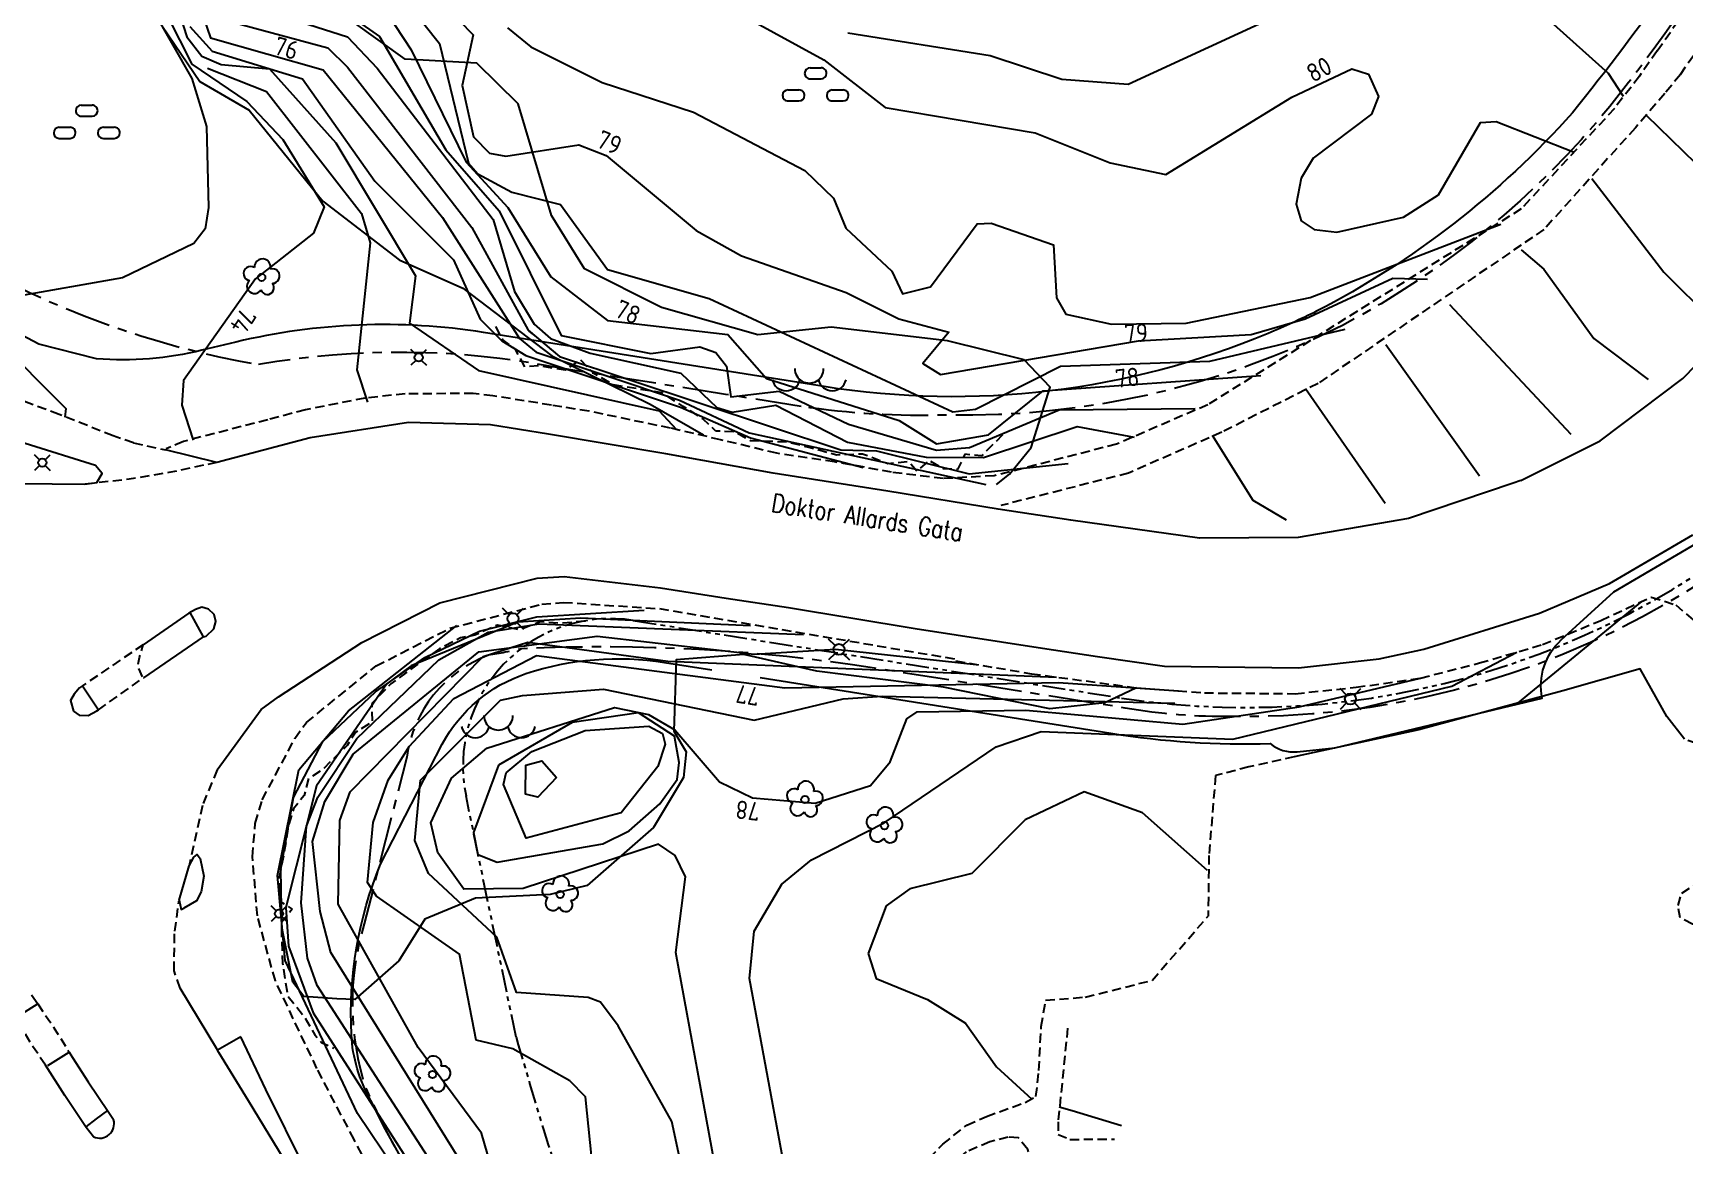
# Model space of a CAD drawing. Header units: metres. Extents: x 148035 to 148980, y 6395313 to 6395676.
# Drawn here: x 148208.5 to 148298.3, y 6395442.7 to 6395503.1 of the extents above; entities that cross this region are included whole.
import ezdxf
from ezdxf.enums import TextEntityAlignment as Align

# ---------------------------------------------------------------- set-up
doc = ezdxf.new("R2010")
doc.units = ezdxf.units.M
for name, pattern in [('CENTERX2', [4, 2.5, -0.5, 0.5, -0.5]), ('DASHED', [0.75, 0.5, -0.25]), ('PHANTOM', [2.5, 1.25, -0.25, 0.25, -0.25, 0.25, -0.25])]:
    doc.linetypes.add(name, pattern=pattern)
for name, color, linetype in [('M-BEF-BELYSNINGSSTOLPE', 4, 'Continuous'), ('M-BEF-BERGLINJE', 4, 'DASHED'), ('M-BEF-MARKLINJE', 4, 'Continuous'), ('M-BEF-NIVÅKURVA-PRIMÄR-0.5M', 250, 'Continuous'), ('M-BEF-NIVÅKURVA-PRIMÄR-1.0M', 250, 'Continuous'), ('M-BEF-STOLPAR-INMÄTT', 4, 'Continuous'), ('M-BEF-TRÄD', 4, 'Continuous'), ('M-BEF-VÄGKANT', 13, 'DASHED'), ('M-BEF-VÄGKANTSTÖD', 13, 'Continuous'), ('M-GATUNAMN', 3, 'Continuous'), ('M-GR-ANVÄNDNINGSGRÄNS', 4, 'CENTERX2'), ('M-GR-ARBETSOMRÅDESGRÄNS', 7, 'ARBETSOMR_GR'), ('M-GR-FASTIGHETSGRÄNS', 3, 'PHANTOM')]:
    doc.layers.add(name, color=color, linetype=linetype)
doc.styles.add('ISO', font='iso.shx', dxfattribs={"height": 2.5})
doc.styles.add('SIMPLEX8', font='simplex.shx', dxfattribs={"width": 0.8})
doc.linetypes.add('ARBETSOMR_GR', pattern='A,0.5,-0.2,["+",Standard,S=0.1,R=0,X=-0.1,Y=-0.05],-0.2', length=0.9)

# ---------------------------------------------------------------- blocks, each defined once
blk = doc.blocks.new('PRI_M_BERG')
for centre, radius, start, end in [((-1.252, 0.43), 0.765, 192.29023, 347.70977), ((0, 0.867), 0.784, 179.99999, 0.00001), ((1.252, 0.43), 0.765, 192.29023, 347.70977)]:
    blk.add_arc(centre, radius, start, end)
blk = doc.blocks.new('PRI_M_LÖVSKOG')
for p, q in [((-0.295, 1.2), (0.295, 1.2)), ((-0.295, 0.6), (0.295, 0.6)), ((-1.495, 0), (-0.905, 0)), ((-1.495, -0.6), (-0.905, -0.6)), ((0.905, 0), (1.495, 0)), ((0.905, -0.6), (1.495, -0.6))]:
    blk.add_line(p, q)
for centre, start, end in [((-0.295, 0.9), 90.00001, 179.99999), ((-0.295, 0.9), 179.99999, 270.00003), ((0.295, 0.9), 0, 90.00001), ((0.295, 0.9), 270.00003, 0.00001), ((-1.495, -0.3), 90.00001, 179.99999), ((-1.495, -0.3), 179.99999, 270.00003), ((-0.905, -0.3), 0, 90.00001), ((-0.905, -0.3), 270.00003, 0.00001), ((0.905, -0.3), 90.00001, 179.99999), ((0.905, -0.3), 179.99999, 270.00003), ((1.495, -0.3), 0, 90.00001), ((1.495, -0.3), 270.00003, 0.00001)]:
    blk.add_arc(centre, 0.3, start, end)
blk = doc.blocks.new('PRI_M_LÖVTRÄD')
blk.add_circle((0, 0), 0.2)
for centre, radius, start, end in [((0.047722, 0.56156), 0.443002, 345.022908, 184.096476), ((-0.601762, 0.206006), 0.384732, 57.341651, 261.23001), ((0.585988, 0.07036), 0.392534, 269.444378, 106.321877), ((-0.395828, -0.476108), 0.401424, 131.233971, 330.911027), ((0.306072, -0.564084), 0.367104, 196.976003, 41.224955)]:
    blk.add_arc(centre, radius, start, end)
blk = doc.blocks.new('BEF_BEL_STOLPE')
for points in [[(-0.212, 0.212, 0), (-0.566, 0.566, 0)], [(0.212, 0.212, 0), (0.566, 0.566, 0)], [(-0.212, -0.212, 0), (-0.566, -0.566, 0)], [(0.212, -0.212, 0), (0.566, -0.566, 0)]]:
    blk.add_polyline3d(points)
blk.add_circle((0, 0), 0.3)
blk = doc.blocks.new('PRI_L_BELYS')
for points in [[(-0.212, 0.212, 0), (-0.566, 0.566, 0)], [(0.212, 0.212, 0), (0.566, 0.566, 0)], [(-0.212, -0.212, 0), (-0.566, -0.566, 0)], [(0.212, -0.212, 0), (0.566, -0.566, 0)]]:
    blk.add_polyline3d(points)
blk.add_circle((0, 0), 0.3)
blk = doc.blocks.new('BEF_BEL_STOLPE-flat-6')
at = {"layer": 'M-BEF-STOLPAR-INMÄTT'}
for points in [[(-0.159, 0.159, 0), (-0.424, 0.424, 0)], [(0.159, 0.159, 0), (0.424, 0.424, 0)], [(-0.159, -0.159, 0), (-0.424, -0.424, 0)], [(0.159, -0.159, 0), (0.424, -0.424, 0)]]:
    blk.add_polyline3d(points, dxfattribs=at)
blk.add_ellipse((0, 0), major_axis=(0.159, 0.159), ratio=1, start_param=5.497787, end_param=11.780972, dxfattribs=at)

msp = doc.modelspace()

# ---------------------------------------------------------------- linework, layer by layer
at = {"layer": 'M-BEF-BERGLINJE', "flags": 128}
for points in [[(148261.188, 6395481.292), (148260.041, 6395480.148), (148259.141, 6395480.244), (148258.742, 6395479.413), (148257.973, 6395479.456), (148257.197, 6395479.904), (148256.536, 6395479.322), (148256.096, 6395479.83), (148254.956, 6395479.725), (148253.586, 6395480.251), (148252.171, 6395480.197), (148250.741, 6395480.591), (148249.447, 6395480.907), (148247.491, 6395480.978), (148246.65, 6395481.46), (148245.611, 6395481.499), (148244.913, 6395482.153), (148243.841, 6395482.836), (148242.687, 6395483.573), (148240.039, 6395484.011), (148238.966, 6395484.64), (148238.24, 6395485.384), (148237.418, 6395484.804), (148235.996, 6395485.038), (148235.232, 6395484.997), (148234.7, 6395485.974), (148234.03, 6395486.458), (148233.571, 6395487.342)], [(148235.458, 6395486.928), (148236.69, 6395485.91)], [(148238.525, 6395471.184), (148237.252, 6395471.064), (148236.078, 6395471.136), (148234.95, 6395470.713), (148233.74, 6395470.961), (148232.522, 6395470.416), (148231.733, 6395470.265), (148230.622, 6395469.694), (148229.458, 6395468.872), (148227.96, 6395467.771), (148226.921, 6395466.71), (148226.938, 6395465.699), (148226.049, 6395465.154), (148225.578, 6395464.425), (148224.214, 6395463.087), (148223.476, 6395462.628), (148223.244, 6395461.718), (148222.664, 6395460.994), (148222.382, 6395460.012), (148222.125, 6395458.454), (148221.895, 6395457.28), (148221.922, 6395455.979), (148222.597, 6395455.543), (148222.013, 6395454.817), (148222.025, 6395453.908), (148222.075, 6395452.614), (148222.342, 6395450.85), (148223.244, 6395449.709), (148223.827, 6395448.714), (148224.194, 6395448.299), (148224.859, 6395447.997)]]:
    msp.add_lwpolyline(points, dxfattribs=at)
at = {"layer": 'M-BEF-MARKLINJE', "lineweight": -3, "flags": 128}
for points in [[(148214.855, 6395504.487), (148217.581, 6395500.479), (148220.256, 6395498.928), (148224.255, 6395493.986), (148228.4, 6395490.791), (148231.868, 6395489.257), (148236.703, 6395485.585), (148242.034, 6395482.969), (148244.932, 6395481.289)], [(148260.864, 6395478.605), (148261.567, 6395479.158), (148262.735, 6395480.606), (148263.777, 6395483.878), (148262.353, 6395485.376), (148258.203, 6395486.407), (148251.876, 6395487.146), (148247.89, 6395486.734), (148242.653, 6395488.207), (148238.48, 6395490.303), (148236.689, 6395493.199), (148234.876, 6395499.274), (148232.623, 6395501.474), (148228.733, 6395501.701), (148225.93, 6395503.701)], [(148268.464, 6395467.563), (148266.738, 6395466.745), (148263.749, 6395466.413), (148257.984, 6395467.593), (148251.101, 6395468.464), (148247.132, 6395469.369), (148243.461, 6395469.085), (148243.322, 6395465.202), (148244.007, 6395464.084), (148243.845, 6395462.692), (148242.22, 6395459.97), (148238.613, 6395456.815), (148236.611, 6395456.334), (148232.559, 6395456.127), (148229.804, 6395455.003), (148228.382, 6395452.727), (148225.993, 6395450.634), (148225.012, 6395450.66), (148223.219, 6395450.798), (148222.623, 6395451.574), (148222.031, 6395454.556), (148221.986, 6395457.71), (148222.662, 6395461.609), (148224.265, 6395464.647), (148227.115, 6395467.341), (148229.799, 6395469.207), (148232.765, 6395470.639), (148235.887, 6395471.417), (148241.723, 6395471.772)]]:
    msp.add_lwpolyline(points, dxfattribs=at)
at = {"layer": 'M-BEF-NIVÅKURVA-PRIMÄR-0.5M', "lineweight": -3}
for points in [[(148185.72, 6395543.465), (148188.548, 6395541.308), (148190.35, 6395539.056), (148194.008, 6395530.612), (148195.786, 6395527.69), (148200.996, 6395521.3), (148205.601, 6395516.845), (148210.022, 6395509.906), (148215.003, 6395504.39), (148217.145, 6395500.654), (148217.941, 6395498.042), (148218.049, 6395493.648), (148217.86, 6395492.486), (148217.247, 6395491.687), (148213.371, 6395489.827), (148207.427, 6395488.777), (148206.896, 6395488.102), (148206.48, 6395486.546), (148210.303, 6395482.727), (148210.241, 6395482.263)], [(148197.219, 6395541.556), (148199.671, 6395539.605), (148202.285, 6395535.998), (148204.41, 6395531.075), (148213.226, 6395523.674), (148219.495, 6395513.089), (148223.625, 6395508.427), (148223.89, 6395506.607), (148224.696, 6395504.782), (148227.335, 6395502.936), (148230.934, 6395496.768), (148233.845, 6395493.454), (148237.202, 6395486.698), (148242.072, 6395485.718), (148244.732, 6395486.081), (148245.612, 6395485.76), (148246.189, 6395485.027), (148246.424, 6395483.353), (148249.059, 6395483.661), (148252.809, 6395481.867), (148257.602, 6395480.459), (148259.398, 6395480.6), (148264.258, 6395482.647), (148271.642, 6395482.721)], [(148226.639, 6395507.547), (148230.605, 6395502.544), (148232.181, 6395496.052), (148232.672, 6395495.478), (148234.528, 6395494.471), (148237.173, 6395493.804), (148239.724, 6395490.269), (148245.242, 6395488.696), (148258.49, 6395482.545), (148259.712, 6395482.689), (148264.332, 6395485.02), (148272.443, 6395485.292), (148279.797, 6395487.029)], [(148289.387, 6395505.171), (148294.079, 6395500.929), (148294.897, 6395499.682)], [(148217.032, 6395503.479), (148218.245, 6395502.134), (148223.147, 6395500.636), (148227.086, 6395495.065), (148231.356, 6395490.8), (148232.812, 6395487.576), (148233.981, 6395486.395), (148235.29, 6395485.607), (148243.686, 6395482.802), (148247.486, 6395481.141), (148253.62, 6395479.521)], [(148218.953, 6395503.823), (148224.534, 6395502.32), (148225.604, 6395501.27), (148232.357, 6395492.557), (148235.41, 6395486.976), (148237.109, 6395485.545), (148252.395, 6395480.489), (148254.335, 6395480.43), (148259.374, 6395479.186), (148264.747, 6395479.746)], [(148234.293, 6395503.391), (148235.554, 6395502.361), (148239.442, 6395500.428), (148244.396, 6395498.813), (148250.443, 6395495.658), (148251.998, 6395494.15), (148252.665, 6395492.526), (148255.173, 6395490.177), (148255.756, 6395488.953), (148257.272, 6395489.325), (148259.798, 6395492.753), (148260.566, 6395492.791), (148263.952, 6395491.619), (148264.113, 6395488.727), (148264.63, 6395487.845), (148267.099, 6395487.303), (148271.154, 6395487.353), (148277.892, 6395488.762), (148288.264, 6395492.735)], [(148252.785, 6395503.127), (148260.51, 6395501.902), (148264.404, 6395500.614), (148268.012, 6395500.346), (148275.365, 6395503.729)], [(148217.99, 6395501.216), (148221.207, 6395499.943), (148226.364, 6395493.318), (148226.839, 6395491.725), (148226.104, 6395484.83), (148226.692, 6395483.067)], [(148296.153, 6395498.647), (148300.163, 6395494.739), (148302.508, 6395490.942)], [(148289.367, 6395491.349), (148290.584, 6395490.291), (148293.315, 6395486.521), (148296.255, 6395484.307)], [(148282.014, 6395486.198), (148287.095, 6395479.073)], [(148272.576, 6395481.275), (148274.789, 6395477.752), (148276.599, 6395476.678)], [(148263.99, 6395391.053), (148248.112, 6395411.108), (148240.508, 6395422.698), (148238.003, 6395425.919), (148235.763, 6395427.982), (148230.229, 6395438.364), (148226.143, 6395444.449), (148222.218, 6395452.748), (148221.803, 6395457.365), (148222.957, 6395463.106), (148225.657, 6395466.308), (148231.532, 6395470.948)], [(148271.909, 6395405.635), (148262.25, 6395401.572), (148258.946, 6395402.168), (148253.838, 6395406.059), (148239.761, 6395426.34), (148234.077, 6395432.92), (148232.217, 6395438.604), (148223.95, 6395451.384), (148223.432, 6395452.873), (148223.09, 6395455.885), (148223.379, 6395460.038), (148223.983, 6395461.62), (148226.104, 6395464.805), (148230.554, 6395469.075), (148233.238, 6395470.586), (148236, 6395471.026), (148250.381, 6395470.46)], [(148271.575, 6395412.068), (148262.226, 6395413.068), (148256.926, 6395414.995), (148251.807, 6395415.912), (148250.704, 6395416.628), (148243.603, 6395424.038), (148239.577, 6395429.505), (148235.638, 6395433.885), (148232.872, 6395443.379), (148229.443, 6395448.026), (148225.098, 6395455.814), (148225.182, 6395460.358), (148225.746, 6395461.904), (148232.968, 6395469.258), (148235.398, 6395470.035), (148243, 6395469.01), (148264.112, 6395468.144)], [(148273.695, 6395464.764), (148285.598, 6395467.64), (148289.123, 6395469.499)], [(148244.948, 6395435.992), (148243.227, 6395444.009), (148240.31, 6395449.211), (148239.344, 6395450.484), (148238.678, 6395450.743), (148234.774, 6395451.008), (148233.705, 6395454.009), (148230, 6395457.477), (148229.258, 6395459.263), (148229.569, 6395462.547), (148233.903, 6395466.879), (148235.098, 6395467.134), (148239.509, 6395467.478), (148247.696, 6395465.796), (148252.534, 6395466.964), (148254.649, 6395467.108), (148270.546, 6395466.722)], [(148263.602, 6395420.1), (148260.683, 6395421.296), (148259.515, 6395422.36), (148258.42, 6395424.388), (148257.42, 6395428.604), (148256.211, 6395430.562), (148253.155, 6395432.862), (148250.103, 6395437.404), (148247.434, 6395451.772), (148247.699, 6395454.345), (148249.192, 6395456.887), (148250.798, 6395458.219), (148254.761, 6395460.228), (148260.842, 6395464.351), (148263.288, 6395465.186), (148273.695, 6395464.764)]]:
    msp.add_lwpolyline(points, dxfattribs=at)
for points in [[(148233.798, 6395463.362), (148232.441, 6395459.707), (148232.688, 6395458.507), (148233.734, 6395458.089), (148239.467, 6395459.088), (148240.905, 6395459.786), (148242.568, 6395461.254), (148243.516, 6395462.576), (148243.614, 6395463.496), (148243.363, 6395464.929), (148241.403, 6395466.198), (148237.812, 6395465.67)], [(148236.953, 6395462.686), (148235.934, 6395461.618), (148235.267, 6395461.774), (148235.283, 6395463.362), (148236.159, 6395463.593)]]:
    msp.add_lwpolyline(points, close=True, dxfattribs=at)
at = {"layer": 'M-BEF-NIVÅKURVA-PRIMÄR-1.0M', "lineweight": -3}
for points in [[(148225.618, 6395507.458), (148229.065, 6395502.212), (148232.049, 6395496.107), (148234.303, 6395493.648), (148236.655, 6395489.882), (148239.731, 6395487.505), (148246.253, 6395486.747), (148248.357, 6395484.352), (148255.562, 6395482.066), (148257.602, 6395480.803), (148260.421, 6395481.295), (148263.398, 6395483.681), (148275.219, 6395484.522)], [(148227.819, 6395507.74), (148232.424, 6395503.019), (148231.824, 6395500.268), (148232.441, 6395497.471), (148233.313, 6395496.588), (148234.203, 6395496.421), (148238.167, 6395497.049), (148239.65, 6395496.472), (148244.535, 6395492.386), (148247.006, 6395491.013), (148252.682, 6395489.018), (148255.559, 6395487.589), (148258.262, 6395486.865), (148256.862, 6395485.175), (148257.807, 6395484.564), (148268.575, 6395486.398), (148274.687, 6395486.739), (148277.634, 6395487.603), (148282.382, 6395489.812), (148284.276, 6395489.753)], [(148214.443, 6395506.772), (148217.149, 6395501.423), (148220.131, 6395499.393), (148222.084, 6395497.329), (148224.327, 6395493.683), (148223.762, 6395492.239), (148220.596, 6395489.759), (148216.685, 6395484.254), (148216.598, 6395482.914), (148217.215, 6395481.006)], [(148216.357, 6395504.491), (148216.877, 6395502.907), (148217.688, 6395501.851), (148218.737, 6395501.415), (148221.354, 6395501.178), (148224.968, 6395497.154), (148229.293, 6395489.939), (148228.977, 6395487.366), (148232.721, 6395484.782), (148242.534, 6395482.599), (148243.446, 6395481.61)], [(148217.482, 6395504.785), (148218.152, 6395502.861), (148224.283, 6395501.125), (148230.756, 6395493.091), (148234.941, 6395486.532), (148235.85, 6395485.784), (148243.628, 6395483.175), (148247.412, 6395481.401), (148260.278, 6395478.598)], [(148220.545, 6395504.526), (148225.601, 6395502.913), (148227.219, 6395501.202), (148233.51, 6395492.981), (148234.664, 6395489.073), (148235.744, 6395487.308), (148236.635, 6395486.53), (148238.792, 6395485.724), (148243.704, 6395484.65), (148245.667, 6395482.789), (148246.5, 6395482.524), (148248.874, 6395482.909), (148252.756, 6395480.906), (148257.031, 6395480.081), (148260.146, 6395480.073), (148265.241, 6395481.748), (148268.342, 6395481.168)], [(148247.396, 6395503.888), (148251.472, 6395501.658), (148254.815, 6395499.069), (148262.963, 6395497.705), (148267.04, 6395496.059), (148270.048, 6395495.435), (148276.908, 6395499.632), (148280.166, 6395501.179), (148281.069, 6395500.886), (148281.606, 6395499.663), (148281.223, 6395498.708), (148278.062, 6395496.312), (148277.412, 6395495.236), (148277.135, 6395493.822), (148277.403, 6395492.913), (148278.115, 6395492.454), (148279.348, 6395492.294), (148282.967, 6395493.121), (148284.863, 6395494.338), (148287.154, 6395498.264), (148288.004, 6395498.307), (148292.236, 6395496.653)], [(148293.195, 6395495.209), (148297.116, 6395490.138), (148299.729, 6395487.523)], [(148285.472, 6395488.373), (148292.059, 6395481.328)], [(148277.645, 6395483.806), (148281.977, 6395477.584)], [(148295.89, 6395472.237), (148289.162, 6395466.73)], [(148247.496, 6395470.931), (148238.274, 6395471.34), (148234.847, 6395471.127), (148229.054, 6395468.751), (148227.74, 6395467.782), (148223.908, 6395462.238), (148222.258, 6395455.624), (148222.389, 6395453.533), (148223.728, 6395449.909), (148231.769, 6395437.374), (148234.786, 6395430.745), (148240.194, 6395423.938), (148250.153, 6395409.416), (148257.447, 6395399.998), (148260.349, 6395397.417), (148262.963, 6395396.496), (148264.811, 6395397.744), (148268.502, 6395401.55), (148269.425, 6395401.861), (148284.322, 6395401.432), (148295.084, 6395403.215), (148297.997, 6395402.094), (148300.909, 6395399.864)], [(148274.95, 6395409.783), (148264.025, 6395407.931), (148259.765, 6395407.821), (148257.008, 6395408.24), (148254.641, 6395409.121), (148252.883, 6395410.374), (148250.215, 6395412.886), (148247.613, 6395416.269), (148241.495, 6395425.599), (148234.882, 6395432.919), (148232.19, 6395441.12), (148224.696, 6395453.188), (148224.114, 6395455.42), (148223.707, 6395459.221), (148224.367, 6395461.376), (148225.914, 6395463.948), (148232.726, 6395469.504), (148239.159, 6395470.357), (148247.692, 6395469.39), (148252.112, 6395469.651), (148259.745, 6395468.832)], [(148238.938, 6395441.267), (148238.531, 6395445.34), (148237.678, 6395446.219), (148234.585, 6395447.962), (148232.585, 6395448.427), (148231.689, 6395453.089), (148227.178, 6395456.245), (148226.68, 6395456.99), (148226.996, 6395460.24), (148227.801, 6395462.541), (148228.944, 6395464.375), (148231.376, 6395466.97), (148235.866, 6395469.309), (148249.361, 6395467.563), (148264.217, 6395467.846), (148270.75, 6395467.389)], [(148277.305, 6395466.522), (148283.898, 6395468.088)], [(148245.708, 6395440.871), (148243.44, 6395453.18), (148243.966, 6395457.301), (148243.393, 6395458.446), (148242.49, 6395459.07), (148235.142, 6395456.668), (148231.922, 6395456.626), (148230.51, 6395458.593), (148230.127, 6395460.219), (148231.255, 6395462.659), (148233.162, 6395464.288), (148240.103, 6395466.489), (148241.946, 6395466.106), (148243.378, 6395465.273), (148245.8, 6395462.455), (148247.595, 6395461.59), (148251.012, 6395461.289), (148254.016, 6395462.25), (148255.082, 6395463.532), (148255.988, 6395465.875), (148256.546, 6395466.256), (148262.447, 6395466.344), (148270.972, 6395465.582), (148277.305, 6395466.522)], [(148272.319, 6395457.629), (148268.795, 6395460.762), (148265.62, 6395461.904), (148262.416, 6395460.393), (148259.509, 6395457.467), (148256.148, 6395456.633), (148254.856, 6395455.718), (148253.879, 6395453.124)], [(148253.879, 6395453.124), (148254.316, 6395451.779), (148257.102, 6395450.634), (148259.17, 6395449.343), (148260.859, 6395446.967), (148262.783, 6395445.226)], [(148264.259, 6395444.799), (148264.959, 6395444.613), (148267.642, 6395443.785)]]:
    msp.add_lwpolyline(points, dxfattribs=at)
msp.add_lwpolyline([(148240.47, 6395460.77), (148235.306, 6395459.395), (148234.078, 6395462.306), (148234.217, 6395462.935), (148235.622, 6395464.108), (148238.504, 6395465.247), (148241.969, 6395465.474), (148242.705, 6395465.082), (148242.864, 6395464.489), (148242.466, 6395463.29)], close=True, dxfattribs=at)
at = {"layer": 'M-BEF-VÄGKANT', "lineweight": -3}
for points in [[(148296.754, 6395502.142), (148300.856, 6395508.081), (148304.539, 6395514.864), (148307.331, 6395521.008), (148310.063, 6395526.72), (148310.52, 6395528.326), (148310.852, 6395530.778), (148311.82, 6395537.349), (148313.89, 6395544.38), (148317.159, 6395552.161), (148321.289, 6395558.803), (148324.145, 6395562.476), (148329.465, 6395567.873), (148334.448, 6395571.913), (148336.603, 6395574.492)], [(148298.013, 6395500.871), (148302.334, 6395507.217), (148306.11, 6395513.956), (148309.023, 6395520.157), (148311.731, 6395526.102)], [(148296.754, 6395502.142), (148295.789, 6395500.778), (148294.426, 6395499.015), (148289.367, 6395493.567), (148272.338, 6395482.933), (148267.378, 6395480.791), (148260.735, 6395479.07), (148257.96, 6395478.919), (148255.159, 6395479.264)], [(148298.013, 6395500.871), (148297.171, 6395499.836), (148295.563, 6395497.967), (148290.597, 6395492.442), (148278.328, 6395484.089), (148273.096, 6395481.437), (148268.034, 6395479.22), (148261.101, 6395477.458)], [(148213.97, 6395480.861), (148212.867, 6395481.242), (148209.937, 6395482.403), (148206.93, 6395483.519), (148204.984, 6395484.597), (148203.195, 6395486.412), (148200.593, 6395489.336), (148198.26, 6395493.057), (148195.717, 6395496.491), (148192.632, 6395500.27)], [(148255.159, 6395479.264), (148252.059, 6395479.829), (148248.918, 6395480.298), (148245.868, 6395481.028), (148243.154, 6395481.66), (148238.722, 6395482.577), (148236.676, 6395482.909), (148233.503, 6395483.411), (148232.435, 6395483.54), (148228.736, 6395483.524), (148226.538, 6395483.291), (148223.315, 6395482.657), (148221.272, 6395482.113), (148216.689, 6395480.938), (148215.757, 6395480.544)], [(148213.97, 6395480.861), (148215.709, 6395480.481)], [(148237.744, 6395422.407), (148234.078, 6395428.754), (148230.877, 6395434.211), (148227.766, 6395439.575), (148225.957, 6395443.027), (148223.941, 6395446.877), (148221.68, 6395451.651), (148220.703, 6395455.176), (148220.439, 6395458.385), (148220.589, 6395460.192), (148220.967, 6395461.478), (148222.747, 6395464.806), (148223.366, 6395465.676), (148227.152, 6395468.744), (148231.167, 6395470.795), (148236.153, 6395472.097), (148237.323, 6395472.197), (148242.547, 6395471.857), (148258.654, 6395469.116)], [(148258.638, 6395469.018), (148262.753, 6395468.326), (148268.464, 6395467.563), (148272.148, 6395467.283), (148277.085, 6395467.24), (148280.393, 6395467.586), (148283.898, 6395468.088), (148287.093, 6395468.906), (148290.517, 6395469.906), (148293.691, 6395471.219), (148296.426, 6395472.486)], [(148296.426, 6395472.486), (148297.754, 6395472.062), (148299.427, 6395470.61), (148300.383, 6395468.979), (148300.952, 6395466.708), (148300.797, 6395465.475), (148299.871, 6395464.521), (148298.888, 6395464.536), (148298.237, 6395464.763)], [(148218.527, 6395463.113), (148217.715, 6395461.172), (148216.991, 6395457.886)], [(148277.036, 6395463.81), (148274.564, 6395463.267), (148272.752, 6395462.788), (148272.401, 6395458.458), (148272.353, 6395455.159)], [(148216.51, 6395451.255), (148216.178, 6395452.193), (148216.213, 6395454.339), (148216.457, 6395456.029)], [(148263.282, 6395449.164), (148263.527, 6395450.592), (148265.68, 6395450.764), (148269.312, 6395451.673), (148272.353, 6395455.159)], [(148256.682, 6395441.487), (148257.94, 6395442.775), (148259.239, 6395443.808), (148260.31, 6395444.281), (148262.423, 6395445.044), (148263.001, 6395445.364), (148263.163, 6395446.783), (148263.282, 6395449.164)], [(148264.721, 6395449.072), (148264.204, 6395443.994), (148264.2, 6395443.305), (148264.846, 6395443.034), (148267.264, 6395443.05)], [(148262.54, 6395439.021), (148262.69, 6395439.495), (148262.822, 6395440.535), (148262.842, 6395441.646), (148262.551, 6395442.491), (148262.048, 6395443.126), (148261.486, 6395443.157), (148260.5, 6395442.909), (148259.218, 6395442.353), (148258.173, 6395441.515), (148257.366, 6395440.464), (148256.923, 6395439.187), (148256.804, 6395437.908), (148256.908, 6395436.164), (148257.208, 6395434.334), (148257.874, 6395432.728), (148258.683, 6395431.276), (148259.774, 6395430.159), (148261.23, 6395428.97), (148261.903, 6395428.63), (148262.398, 6395429.246), (148262.56, 6395430.51), (148262.609, 6395434.743), (148262.393, 6395435)]]:
    msp.add_lwpolyline(points, dxfattribs=at)
at = {"layer": 'M-BEF-VÄGKANT', "lineweight": -3, "flags": 128}
for points in [[(148218.503, 6395479.798), (148215.901, 6395479.243), (148213.732, 6395478.887), (148211.326, 6395478.617)], [(148214.496, 6395469.896), (148211.21, 6395467.673)], [(148214.472, 6395468.156), (148214.201, 6395468.729), (148214.296, 6395469.196), (148214.496, 6395469.896)], [(148212.064, 6395466.361), (148214.531, 6395468.106)], [(148209.19, 6395447.071), (148208.419, 6395448.21), (148207.572, 6395449.632)], [(148208.77, 6395450.388), (148209.655, 6395449.102), (148210.484, 6395447.766)]]:
    msp.add_lwpolyline(points, dxfattribs=at)
at = {"layer": 'M-BEF-VÄGKANT', "lineweight": -3}
msp.add_lwpolyline([(148301.112, 6395457.729), (148303.604, 6395458.348), (148304.165, 6395458.219), (148305.399, 6395457.482), (148305.758, 6395456.242), (148305.627, 6395455.357), (148305.061, 6395454.558), (148304.159, 6395454.169), (148298.663, 6395454.718), (148298.004, 6395455.073), (148297.881, 6395455.734), (148298.082, 6395456.408), (148298.956, 6395456.966)], close=True, dxfattribs=at)
at = {"layer": 'M-BEF-VÄGKANTSTÖD', "lineweight": -3}
for p, q in [((148298.142, 6395484.364), (148301.731, 6395488.035)), ((148293.646, 6395480.97), (148298.142, 6395484.364)), ((148289.343, 6395478.814), (148293.646, 6395480.97)), ((148211.21, 6395467.673), (148212.064, 6395466.361))]:
    msp.add_line(p, q, dxfattribs=at)
for points in [[(148289.343, 6395478.814), (148288.919, 6395478.673), (148283.232, 6395476.751), (148277.244, 6395475.719), (148271.887, 6395475.693), (148264.9, 6395476.666), (148260.942, 6395477.266), (148254.962, 6395478.236), (148248.722, 6395479.207), (148242.888, 6395480.261), (148236.522, 6395481.325), (148233.367, 6395481.838), (148228.921, 6395481.958), (148223.571, 6395481.131), (148218.503, 6395479.798)], [(148207.788, 6395478.649), (148211.326, 6395478.617), (148211.974, 6395478.708), (148212.281, 6395479.202), (148211.914, 6395479.624), (148208.088, 6395480.831), (148207.579, 6395480.963), (148207.081, 6395480.937), (148206.692, 6395480.506), (148206.783, 6395480.097), (148207.083, 6395479.692), (148207.788, 6395478.649)], [(148218.503, 6395479.798), (148215.709, 6395480.481)], [(148218.527, 6395463.113), (148220.913, 6395466.372), (148221.845, 6395467.067), (148226.374, 6395470.012), (148230.609, 6395472.168), (148235.904, 6395473.512), (148237.363, 6395473.6), (148242.607, 6395472.98), (148246.169, 6395472.434)], [(148266.35, 6395469.264), (148269.984, 6395468.725), (148277.26, 6395468.639), (148281.641, 6395469.132), (148284.07, 6395469.648), (148290.352, 6395471.614), (148291.891, 6395472.263)], [(148214.531, 6395468.106), (148217.783, 6395470.332), (148217.919, 6395470.371), (148218.336, 6395470.766), (148218.448, 6395471.166), (148218.357, 6395471.539), (148218.045, 6395471.821), (148217.678, 6395471.931), (148217.341, 6395471.819), (148216.975, 6395471.613), (148214.496, 6395469.896)], [(148217.782, 6395470.332), (148217.045, 6395471.652)], [(148298.237, 6395464.763), (148297.279, 6395465.999), (148295.824, 6395468.598), (148291.616, 6395467.397), (148283.797, 6395465.272), (148277.036, 6395463.81)], [(148211.04, 6395467.557), (148210.76, 6395467.21), (148210.555, 6395466.866), (148210.713, 6395466.283)], [(148211.21, 6395467.673), (148211.04, 6395467.557)], [(148210.713, 6395466.283), (148211.017, 6395466.074), (148211.518, 6395466.056), (148211.979, 6395466.301)], [(148211.979, 6395466.301), (148212.064, 6395466.361)], [(148216.457, 6395456.029), (148216.991, 6395457.886), (148217.244, 6395458.363), (148217.426, 6395458.509), (148217.601, 6395458.287), (148217.802, 6395457.337), (148217.648, 6395456.473), (148217.398, 6395455.994), (148216.707, 6395455.593)], [(148216.457, 6395456.029), (148216.571, 6395455.518), (148216.707, 6395455.593)], [(148208.437, 6395450.891), (148208.77, 6395450.388), (148208.231, 6395450.052), (148207.572, 6395449.632), (148207.315, 6395449.959)], [(148222.728, 6395441.025), (148220.218, 6395445.132), (148218.614, 6395447.75), (148218.495, 6395447.952), (148216.51, 6395451.255)], [(148209.317, 6395447.057), (148210.484, 6395447.766)], [(148210.484, 6395447.766), (148210.665, 6395447.475), (148211.517, 6395446.165), (148212.594, 6395444.554), (148212.891, 6395444.108)], [(148219.803, 6395448.605), (148218.536, 6395447.883)], [(148224.783, 6395438.307), (148223.312, 6395441.393), (148221.169, 6395445.745), (148219.803, 6395448.605)], [(148211.808, 6395443.176), (148211.409, 6395443.675), (148210.248, 6395445.414), (148209.19, 6395447.071)], [(148212.556, 6395444.611), (148211.954, 6395444.151), (148211.383, 6395443.713)]]:
    msp.add_lwpolyline(points, dxfattribs=at)
at = {"layer": 'M-BEF-VÄGKANTSTÖD', "color": 1, "lineweight": -3}
for points in [[(148291.891, 6395472.263), (148294.163, 6395473.221), (148298.679, 6395475.859)], [(148246.169, 6395472.434), (148249.554, 6395471.915), (148256.439, 6395470.784), (148263.353, 6395469.708), (148266.35, 6395469.264)]]:
    msp.add_lwpolyline(points, dxfattribs=at)
at = {"layer": 'M-BEF-VÄGKANTSTÖD', "lineweight": -3}
msp.add_arc((148212.139, 6395443.887), 0.784, 245.06654, 16.42692, dxfattribs=at)
at = {"layer": 'M-GR-ANVÄNDNINGSGRÄNS', "lineweight": -3, "flags": 128}
for points in [[(148328.539, 6395546.301, 0.085136), (148324.151, 6395534.497), (148321.167, 6395507.33, -0.09153), (148315.699, 6395492.542, -0.071479), (148307.485, 6395480.228, -0.067868), (148297.338, 6395472.179, -0.138239), (148273.301, 6395466.002, -0.047881), (148267.489, 6395466.519), (148254.228, 6395468.625, 0.050658), (148235.075, 6395469.678, -0.015366), (148233.263, 6395469.325, 0.276362), (148228.817, 6395463.799), (148226.509, 6395454.741, 0.15439), (148226.61, 6395445.782, 0.048864), (148231.951, 6395436.493, 0.00049), (148248.191, 6395409.95), (148249.658, 6395407.415, 0.066303), (148286.803, 6395358.006), (148294.285, 6395349.932, 0.002855), (148295.272, 6395348.908)], [(148308.638, 6395533.317, -0.066955), (148306.92, 6395521.79, -0.061642), (148301.648, 6395509.997, -0.035934), (148294.172, 6395499.125, -0.099016), (148279.695, 6395487.258, -0.122705), (148258.168, 6395482.37, -0.045687), (148250.244, 6395482.84)], [(148191.135, 6395502.199, 0.176366), (148220.765, 6395485.112)], [(148250.244, 6395482.84), (148246.129, 6395483.493), (148236.879, 6395484.965, 0.09158), (148220.765, 6395485.112)]]:
    msp.add_lwpolyline(points, format="xyb", dxfattribs=at)
at = {"layer": 'M-GR-ARBETSOMRÅDESGRÄNS', "ltscale": 5, "flags": 128}
msp.add_lwpolyline([(148248.014, 6395468.117), (148267.069, 6395465.09, 0.046232), (148275.724, 6395464.526, 0.198884), (148277.191, 6395464.09), (148279.243, 6395464.303), (148290.498, 6395466.998, -0.261751), (148291.538, 6395470.163), (148294.387, 6395472.773), (148298.96, 6395475.444), (148303.01, 6395478.589), (148306.692, 6395482.226), (148307.836, 6395483.496), (148311.3, 6395487.979), (148314.755, 6395493.884), (148317.182, 6395499.626), (148318.928, 6395505.875), (148319.952, 6395514.624), (148320.896, 6395523.646), (148322.163, 6395535.476), (148323.586, 6395541.144), (148326.118, 6395546.614), (148328.882, 6395550.783), (148333.114, 6395554.975), (148339.095, 6395559.269), (148341.278, 6395560.298), (148343.007, 6395561.27), (148346.046, 6395562.327), (148348.752, 6395563.153), (148350.851, 6395563.534), (148354.189, 6395563.937), (148355.11, 6395563.887), (148357.465, 6395563.86), (148358.269, 6395563.803), (148359.846, 6395577.889), (148357.25, 6395578.59), (148355.611, 6395579.315, -0.135863), (148352.32, 6395582.288), (148351.725, 6395583.159), (148351.209, 6395584.199), (148350.116, 6395587.038), (148351.723, 6395589.579), (148350.292, 6395593.477), (148348.861, 6395593.477), (148336.321, 6395588.984), (148336.169, 6395589.381), (148334.25, 6395594.8), (148333.754, 6395595.992), (148333.859, 6395596.347), (148331.605, 6395597.012), (148331.264, 6395595.859), (148332.056, 6395593.955), (148333.963, 6395588.57), (148335.148, 6395585.464), (148336.345, 6395582.038, 0.2017), (148328.886, 6395575.072, -0.340576), (148328.099, 6395571.346, 0.052499), (148319.667, 6395562.647, 0.105019), (148309.091, 6395541.063, 0.014503), (148308.88, 6395540.119), (148307.757, 6395539.005, 0.190552), (148305.429, 6395532.345), (148305.889, 6395529.939), (148306.108, 6395527.758, -0.090121), (148305.214, 6395521.526, 0.162289), (148304.97, 6395517.127, -0.010031), (148301.365, 6395511.421), (148299.61, 6395512.531), (148296.08, 6395506.955), (148297.617, 6395505.982, -0.013443), (148292.145, 6395498.78, -0.091041), (148278.25, 6395488.006, -0.016314), (148275.616, 6395486.804, -0.13917), (148251.487, 6395483.918), (148249.081, 6395484.3), (148232.986, 6395486.856, 0.098491), (148219.535, 6395486.334), (148217.69, 6395485.891, -0.080273), (148211.963, 6395485.425), (148208.831, 6395486.215), (148203.395, 6395489.075, 0.001379), (148199.44, 6395492.846), (148177.334, 6395520.563, 0.119084), (148169.565, 6395526.55), (148162.674, 6395529.565), (148143.212, 6395553.001), (148142.209, 6395552.201), (148141.585, 6395552.983), (148141.39, 6395552.827), (148135.458, 6395560.265), (148135.748, 6395562.226), (148133.423, 6395562.57), (148132.984, 6395559.598), (148139.553, 6395551.362), (148128.725, 6395542.726), (148139.625, 6395529.059), (148149.333, 6395511.193), (148154.471, 6395504.751), (148154.625, 6395502.794), (148159.8, 6395496.305), (148158.92, 6395494.317, 0.342443), (148159.57, 6395491.699), (148163.372, 6395488.702), (148164.074, 6395488.078, 0.384471), (148167.021, 6395488.099), (148167.625, 6395488.652), (148168.699, 6395487.641), (148170.938, 6395485.339), (148173.034, 6395483.123), (148175.354, 6395474.643), (148175.684, 6395470.87), (148176.904, 6395469), (148177.24, 6395464.29), (148176.884, 6395462.412), (148176.314, 6395460.828), (148176.491, 6395458.087), (148176.295, 6395456.151), (148175.326, 6395454.274), (148174.363, 6395451.427), (148174.178, 6395448.527), (148175.169, 6395447.143), (148179.179, 6395443.045), (148181.046, 6395440.674), (148181.371, 6395436.697), (148183.933, 6395431.855), (148187.175, 6395426.116), (148190.184, 6395421.041), (148191.088, 6395420.024), (148192.769, 6395417.772), (148199.531, 6395406.902), (148206.727, 6395411.363), (148193.601, 6395432.535, -0.152652), (148192.574, 6395436.523, 0.229378), (148196.835, 6395437.441, -0.397753), (148206.408, 6395436.539, -0.023274), (148212.122, 6395429.374, -0.015738), (148215.598, 6395424.241, 0.004295), (148226.801, 6395406.851, 0.004106), (148237.788, 6395390.41), (148252.282, 6395399.922), (148241.099, 6395419.383), (148227.664, 6395443.579), (148226.866, 6395445.155, -0.118279), (148225.812, 6395448.736, -0.110315), (148227.39, 6395457.975), (148230.75, 6395464.502, -0.19248), (148235.293, 6395468.328, -0.11985), (148242.83, 6395468.94), (148245.401, 6395468.532)], format="xyb", dxfattribs=at)
at = {"layer": 'M-GR-FASTIGHETSGRÄNS', "lineweight": -3}
for points in [[(148267.643, 6395467.004, 0.245971), (148307.122, 6395480.571)], [(148241.127, 6395471.216, 0.524787), (148232.039, 6395461.688)], [(148234.755, 6395448.59, 0.004391), (148236.767, 6395441.899)]]:
    msp.add_lwpolyline(points, format="xyb", dxfattribs=at)
for points in [[(148241.127, 6395471.216), (148267.643, 6395467.004)], [(148234.755, 6395448.59), (148232.039, 6395461.688)]]:
    msp.add_lwpolyline(points, dxfattribs=at)

# ---------------------------------------------------------------- block references
at = {"layer": 'M-BEF-BELYSNINGSSTOLPE', "lineweight": -3}
for p in [(148252.298, 6395469.642), (148280.086, 6395466.953)]:
    msp.add_blockref('PRI_L_BELYS', p, dxfattribs=at)
at = {"layer": 'M-BEF-MARKLINJE', "lineweight": -3}
for name, p in [('PRI_M_LÖVSKOG', (148251.03, 6395500.026)), ('PRI_M_LÖVSKOG', (148211.435, 6395497.997)), ('PRI_M_BERG', (148250.682, 6395484.023)), ('PRI_M_BERG', (148233.798, 6395465.184))]:
    msp.add_blockref(name, p, dxfattribs=at)
at = {"layer": 'M-BEF-STOLPAR-INMÄTT', "lineweight": -3, "xscale": 0.75, "yscale": 0.75, "zscale": 0.75}
for p in [(148229.469, 6395485.498), (148221.876, 6395455.292)]:
    msp.add_blockref('PRI_L_BELYS', p, dxfattribs=at)
at = {"layer": 'M-BEF-STOLPAR-INMÄTT', "xscale": 0.75, "yscale": 0.75, "zscale": 0.5}
msp.add_blockref('BEF_BEL_STOLPE', (148209.021, 6395479.787), dxfattribs=at)
at = {"layer": 'M-BEF-STOLPAR-INMÄTT', "lineweight": -3}
msp.add_blockref('BEF_BEL_STOLPE-flat-6', (148209.021, 6395479.787), dxfattribs=at)
at = {"layer": 'M-BEF-STOLPAR-INMÄTT'}
msp.add_blockref('BEF_BEL_STOLPE', (148234.594, 6395471.316), dxfattribs=at)
at = {"layer": 'M-BEF-TRÄD', "lineweight": -3}
for p in [(148220.936, 6395489.848), (148250.453, 6395461.489), (148254.775, 6395460.073), (148237.152, 6395456.34), (148237.152, 6395456.34), (148230.219, 6395446.558), (148230.219, 6395446.558)]:
    msp.add_blockref('PRI_M_LÖVTRÄD', p, dxfattribs=at)

# ---------------------------------------------------------------- texts
at = {"layer": 'M-BEF-NIVÅKURVA-PRIMÄR-1.0M', "lineweight": -3, "style": 'ISO'}
for s, rotation, p in [('76        ', 344.30446, (148221.523, 6395501.986)), ('80        ', 27.89128, (148278.044, 6395500.393)), ('79        ', 337.98317, (148239.04, 6395496.951)), ('78        ', 337.29913, (148240.035, 6395487.75)), ('74        ', 237.17021, (148219.861, 6395488.285)), ('79        ', 3.02289, (148267.826, 6395486.286)), ('78        ', 5.83108, (148267.359, 6395483.841)), ('77        ', 171.18704, (148248.034, 6395467.558)), ('78        ', 173.88793, (148248.037, 6395461.324))]:
    msp.add_text(s, height=1, rotation=rotation, dxfattribs=at).set_placement(p)
at = {"layer": 'M-GATUNAMN', "lineweight": -3, "style": 'SIMPLEX8', "width": 0.8}
msp.add_text('Doktor Allards Gata', height=1, rotation=351.1143, dxfattribs=at).set_placement((148253.838, 6395476.812), align=Align.MIDDLE_CENTER)

doc.saveas('drawing.dxf')
